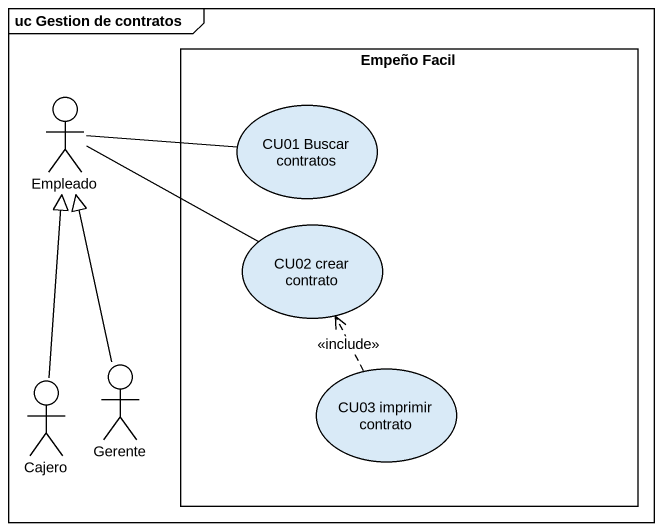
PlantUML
@startuml
mainframe uc Gestion de contratos
rectangle "Empeño Facil" as Empeño_Facil {
  usecase "CU01 Buscar contratos" as CU01_Buscar_contratos
  usecase "CU02 crear contrato" as CU02_crear_contrato
  usecase "CU03 imprimir contrato" as CU03_imprimir_contrato
}
actor Empleado
actor Gerente
actor Cajero
Empleado -right- CU01_Buscar_contratos
Empleado -right- CU02_crear_contrato
Gerente -up-|> Empleado
CU03_imprimir_contrato .up.> CU02_crear_contrato : <<include>>
Cajero -up-|> Empleado
@enduml
